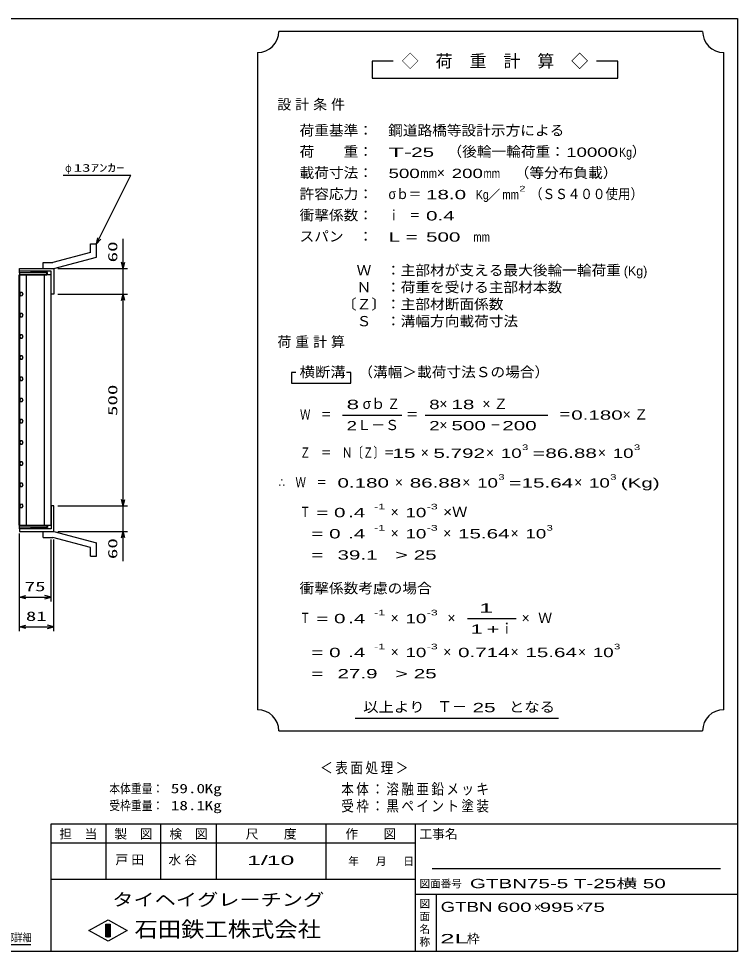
# Model space of a CAD drawing. Units: millimetres, scale not verified. Extents: x -1820 to 1731, y -1282 to 1054.
# Drawn here: x 35 to 1731, y -1146 to 1054 of the extents above; entities that cross this region are included whole.
import ezdxf
from ezdxf.enums import TextEntityAlignment as Align

# ---------------------------------------------------------------- set-up
doc = ezdxf.new("R2010")
doc.units = ezdxf.units.MM
doc.header["$LTSCALE"] = 10
for name, color, linetype, lineweight in [('0_2', 150, 'Continuous', 25), ('16', 3, 'Continuous', 25), ('19', 6, 'Continuous', 25), ('22', 4, 'Continuous', 25), ('24', 2, 'Continuous', 25), ('32', 4, 'Continuous', 25)]:
    doc.layers.add(name, color=color, linetype=linetype, lineweight=lineweight)
doc.styles.add('ベクトル', font='')
doc.styles.add('ＭＳ ゴシック', font='')
doc.styles.get('ベクトル').set_extended_font_data('ベクトル')
doc.styles.get('ＭＳ ゴシック').set_extended_font_data('MS Gothic')

msp = doc.modelspace()

# ---------------------------------------------------------------- linework, layer by layer
at = {"layer": '0_2'}
for p, q in [((-1729, 1053.5), (1731, 1053.5)), ((1731, 1053.5), (1731, -1146.5)), ((1731, -846.5), (111, -846.5)), ((111, -846.5), (111, -1146.5)), ((241, -846.5), (241, -976.5)), ((371, -976.5), (371, -846.5)), ((501, -846.5), (501, -976.5)), ((761, -976.5), (761, -846.5)), ((971, -846.5), (971, -1146.5)), ((971, -891.5), (111, -891.5)), ((1691, -951.5), (1011, -951.5)), ((111, -976.5), (971, -976.5)), ((971, -1011.5), (1731, -1011.5)), ((1021, -1146.5), (1021, -1011.5)), ((201, -1097.5), (246, -1072.5)), ((246, -1072.5), (291, -1097.5)), ((246, -1122.5), (201, -1097.5)), ((241, -1082.5), (251, -1082.5)), ((241, -1112.5), (241, -1082.5)), ((241, -1082.5), (243, -1082.5)), ((243, -1082.5), (243, -1112.5)), ((245, -1112.5), (245, -1082.5)), ((245, -1082.5), (247, -1082.5)), ((291, -1097.5), (246, -1122.5)), ((247, -1082.5), (247, -1112.5)), ((249, -1112.5), (249, -1082.5)), ((249, -1082.5), (251, -1082.5)), ((251, -1082.5), (251, -1112.5)), ((251, -1082.5), (251, -1112.5)), ((251, -1112.5), (241, -1112.5)), ((243, -1112.5), (245, -1112.5)), ((247, -1112.5), (249, -1112.5)), ((1731, -1146.5), (-1729, -1146.5))]:
    msp.add_line(p, q, dxfattribs=at)
at = {"layer": '16'}
for p, q in [((36.3, -141.5), (36.3, 449.5)), ((36.3, 449.5), (37, 449.5)), ((102, 454), (37, 454)), ((37, 454), (37, 449.5)), ((37, 449.5), (102, 449.5)), ((37, 449.5), (37, -141.5)), ((112, 449.5), (37, 449.5)), ((52.5, 449.5), (52.5, -141.5)), ((67, 455), (63, 455)), ((80, 457), (67, 455)), ((93, 455), (80, 457)), ((103, 455), (93, 455)), ((96.5, -141.5), (96.5, 449.5)), ((102, 449.5), (102, 454)), ((103, 449.5), (103, 455)), ((112, -141.5), (112, 449.5)), ((39.22, 407.88), (37, 403.96)), ((37, 403.96), (39.28, 400.09)), ((43.72, 407.91), (39.22, 407.88)), ((39.28, 400.09), (43.78, 400.12)), ((46, 404), (43.72, 407.91)), ((43.78, 400.12), (46, 404.04)), ((39.22, 357.88), (37, 353.96)), ((37, 353.96), (39.28, 350.09)), ((43.72, 357.91), (39.22, 357.88)), ((46, 354), (43.72, 357.91)), ((43.78, 350.12), (46, 354.04)), ((39.28, 350.09), (43.78, 350.12)), ((39.22, 307.88), (37, 303.96)), ((37, 303.96), (39.28, 300.09)), ((43.72, 307.91), (39.22, 307.88)), ((39.28, 300.09), (43.78, 300.12)), ((46, 304), (43.72, 307.91)), ((43.78, 300.12), (46, 304.04)), ((39.22, 257.88), (37, 253.96)), ((37, 253.96), (39.28, 250.09)), ((43.72, 257.91), (39.22, 257.88)), ((39.28, 250.09), (43.78, 250.12)), ((46, 254), (43.72, 257.91)), ((43.78, 250.12), (46, 254.04)), ((39.22, 207.88), (37, 203.96)), ((37, 203.96), (39.28, 200.09)), ((43.72, 207.91), (39.22, 207.88)), ((39.28, 200.09), (43.78, 200.12)), ((46, 204), (43.72, 207.91)), ((43.78, 200.12), (46, 204.04)), ((39.22, 157.88), (37, 153.96)), ((43.72, 157.91), (39.22, 157.88)), ((46, 154), (43.72, 157.91)), ((43.78, 150.12), (46, 154.04)), ((37, 153.96), (39.28, 150.09)), ((39.28, 150.09), (43.78, 150.12)), ((39.22, 107.88), (37, 103.96)), ((37, 103.96), (39.28, 100.09)), ((43.72, 107.91), (39.22, 107.88)), ((39.28, 100.09), (43.78, 100.12)), ((46, 104), (43.72, 107.91)), ((43.78, 100.12), (46, 104.04)), ((39.22, 57.88), (37, 53.96)), ((37, 53.96), (39.28, 50.09)), ((43.72, 57.91), (39.22, 57.88)), ((39.28, 50.09), (43.78, 50.12)), ((46, 54), (43.72, 57.91)), ((43.78, 50.12), (46, 54.04)), ((39.22, 7.88), (37, 3.96)), ((37, 3.96), (39.28, 0.09)), ((43.72, 7.91), (39.22, 7.88)), ((39.28, 0.09), (43.78, 0.12)), ((46, 4), (43.72, 7.91)), ((43.78, 0.12), (46, 4.04)), ((39.22, -42.12), (37, -46.04)), ((43.72, -42.09), (39.22, -42.12)), ((46, -46), (43.72, -42.09)), ((37, -46.04), (39.28, -49.91)), ((39.28, -49.91), (43.78, -49.88)), ((43.78, -49.88), (46, -45.96)), ((39.22, -92.12), (37, -96.04)), ((37, -96.04), (39.28, -99.91)), ((43.72, -92.09), (39.22, -92.12)), ((39.28, -99.91), (43.78, -99.88)), ((46, -96), (43.72, -92.09)), ((43.78, -99.88), (46, -95.96)), ((37, -141.5), (36.3, -141.5)), ((37, -141.5), (102, -141.5)), ((37, -146), (37, -141.5)), ((37, -141.5), (112, -141.5)), ((102, -146), (37, -146)), ((67, -147), (63, -147)), ((80, -149), (67, -147)), ((93, -147), (80, -149)), ((103, -147), (93, -147)), ((102, -141.5), (102, -146)), ((103, -141.5), (103, -147))]:
    msp.add_line(p, q, dxfattribs=at)
at = {"layer": '19'}
for p, q in [((205, 522), (219, 522)), ((205, 502), (205, 522)), ((219, 491), (219, 522)), ((205, 502), (116, 478)), ((118, 464), (219, 491)), ((37, 454), (37, 464)), ((37, 458), (37, 464)), ((37, 464), (117, 464)), ((93, 478), (116, 478)), ((93, 464), (93, 478)), ((93, 464), (118, 464)), ((117, 464), (118, 463)), ((118, 463), (118, 404)), ((112, 458), (37, 458)), ((112, 404), (112, 458)), ((118, 404), (112, 404)), ((118, -96), (112, -96)), ((112, -96), (112, -150)), ((118, -155), (118, -96)), ((37, -150), (37, -140)), ((37, -150), (37, -156)), ((112, -150), (37, -150)), ((37, -156), (117, -156)), ((93, -156), (118, -156)), ((93, -170), (93, -156)), ((93, -170), (116, -170)), ((205, -194), (116, -170)), ((117, -156), (118, -155)), ((118, -156), (219, -183)), ((205, -214), (205, -194)), ((219, -214), (219, -183)), ((205, -214), (219, -214))]:
    msp.add_line(p, q, dxfattribs=at)
at = {"layer": '22'}
for p, q in [((140, 684), (300, 684)), ((219, 522), (300, 684)), ((219, 522), (222, 536.6)), ((219, 522), (229, 533)), ((282, 464), (282, 534)), ((128, 464), (292, 464)), ((282, 464), (278, 479)), ((282, 464), (286, 479)), ((282, 404), (282, 464)), ((128, 404), (292, 404)), ((278, 389), (282, 404)), ((286, 389), (282, 404)), ((282, -96), (282, 404)), ((282, -96), (278, -81)), ((282, -96), (286, -81)), ((128, -96), (292, -96)), ((282, -156), (282, -96)), ((37, -321), (37, -161)), ((37, -391), (37, -161)), ((112, -321), (112, -175)), ((118, -391), (118, -175)), ((128, -156), (292, -156)), ((278, -171), (282, -156)), ((286, -171), (282, -156)), ((282, -226), (282, -156)), ((37, -311), (52, -307)), ((112, -311), (97, -307)), ((52, -315), (37, -311)), ((37, -311), (112, -311)), ((97, -315), (112, -311)), ((37, -381), (52, -377)), ((52, -385), (37, -381)), ((37, -381), (118, -381)), ((118, -381), (103, -377)), ((103, -385), (118, -381))]:
    msp.add_line(p, q, dxfattribs=at)
at = {"layer": '24', "color": 4}
for p, q in [((1649, 1023.5), (649, 1023.5)), ((599, 973.5), (599, -576.5)), ((1699, -576.5), (1699, 973.5)), ((919, 953.5), (869, 953.5)), ((869, 953.5), (869, 913.5)), ((1449, 953.5), (1399, 953.5)), ((1449, 913.5), (1449, 953.5)), ((869, 913.5), (1449, 913.5)), ((689, 218.5), (679, 218.5)), ((679, 218.5), (679, 193.5)), ((819, 218.5), (809, 218.5)), ((819, 193.5), (819, 218.5)), ((679, 193.5), (819, 193.5)), ((799, 118.5), (939, 118.5)), ((994, 118.5), (1284, 118.5)), ((1094, -361.5), (1209, -361.5)), ((829, -596.5), (1309, -596.5)), ((649, -626.5), (1649, -626.5))]:
    msp.add_line(p, q, dxfattribs=at)
for centre, start, end in [((599, 1023.5), 270, 0), ((1699, 1023.5), 180, 270), ((599, -626.5), 0, 90), ((1699, -626.5), 90, 180)]:
    msp.add_arc(centre, 50, start, end, dxfattribs=at)
at = {"layer": '32'}
msp.add_line((64, -1131.5), (-191, -1131.5), dxfattribs=at)

# ---------------------------------------------------------------- texts
at = {"layer": '0_2', "style": 'ベクトル'}
for s, height, p in [('担\u3000当', 21.99, (131, -869.5)), ('製\u3000図', 21.99, (261, -869.5)), ('検\u3000図', 21.99, (391, -869.5)), ('尺\u3000\u3000度', 21.99, (571, -869.5)), ('作\u3000\u3000図', 21.99, (806, -869.5)), ('工事名', 21.99, (981, -869.5)), ('年', 18.33, (813, -934)), ('月', 18.33, (878, -934)), ('日', 18.33, (943, -934)), ('図面番号', 18.33, (981, -987)), ('図', 18.33, (981, -1034)), ('面', 18.33, (981, -1064)), ('名', 18.33, (981, -1094)), ('称', 18.33, (981, -1124))]:
    msp.add_text(s, height=height, dxfattribs=at).set_placement(p, align=Align.MIDDLE_LEFT)
at = {"layer": '0_2', "color": 222, "style": 'ベクトル'}
for s, height, width, p in [('タイヘイグレーチング', 29.33, 1.25, (256, -1024.5)), ('石田鉄工株式会社', 36.66, 1.1, (308.5, -1094.5))]:
    msp.add_text(s, height=height, dxfattribs=dict(at, width=width)).set_placement(p, align=Align.MIDDLE_LEFT)
at = {"layer": '22', "color": 2}
for s, height, style, width, p in [('φ', 18.33, 'ＭＳ ゴシック', 0.8, (145, 701.5)), (' 13 ', 18.33, 'ＭＳ ゴシック', 1.6, (145, 701.5)), ('ｱﾝｶｰ', 18.33, 'ＭＳ ゴシック', 1.6, (205, 701.5)), (' 75 ', 21.99, 'ＭＳ ゴシック', 1.65, (24.5, -286)), (' 81 ', 21.99, 'ＭＳ ゴシック', 1.65, (27.5, -356)), ('本体重量：', 21.99, 'ＭＳ ゴシック', 0.85, (249, -762.5)), (' 59.0', 21.99, 'ＭＳ ゴシック', 1.35, (374, -762.5)), ('Kg', 21.99, 'ＭＳ ゴシック', 1.35, (474, -762.5)), ('受枠重量：', 21.99, 'ＭＳ ゴシック', 0.85, (249, -802.5)), (' 18.1', 21.99, 'ＭＳ ゴシック', 1.35, (374, -802.5)), ('Kg', 21.99, 'ＭＳ ゴシック', 1.35, (474, -802.5)), ('1/', 21.99, 'ベクトル', 2, (574, -931.5)), (' 10 ', 21.99, 'ベクトル', 2, (604, -931.5)), ('GTBN75-5 T-25横 50                       ', 21.99, 'ベクトル', 1.65, (1100, -986.5)), ('GTBN', 23.46, 'ベクトル', 1.4, (1031, -1041.5)), (' 600 ', 21.99, 'ベクトル', 1.65, (1151, -1042.5)), (' 995 ', 21.99, 'ベクトル', 1.65, (1251, -1042.5)), (' 75 ', 21.99, 'ベクトル', 1.65, (1351, -1042.5)), ('2L', 21.99, 'ベクトル', 2.05, (1030, -1116.5))]:
    msp.add_text(s, height=height, dxfattribs=dict(at, style=style, width=width)).set_placement(p, align=Align.MIDDLE_LEFT)
at = {"layer": '22', "color": 2, "style": 'ＭＳ ゴシック', "width": 1.65}
for s, p in [(' 60 ', (257, 454)), (' 500 ', (257, 91.5)), (' 60 ', (257, -246))]:
    msp.add_text(s, height=21.99, rotation=90, dxfattribs=at).set_placement(p, align=Align.MIDDLE_LEFT)
at = {"layer": '22', "color": 2, "style": 'ベクトル'}
for s, p in [('×', (1251, -1042.5)), ('×', (1351, -1042.5)), ('枠', (1093, -1116.5))]:
    msp.add_text(s, height=21.99, dxfattribs=at).set_placement(p, align=Align.MIDDLE_LEFT)
at = {"layer": '22', "color": 2, "attachment_point": 4, "style": 'ベクトル'}
for s, insert, char_height in [('\\T1.2;\\W0.85;＜表面処理＞', (746.5, -715), 25.66), ('\\T1.19;\\W0.85;本体：溶融亜鉛メッキ', (796.5, -765), 25.66), ('\\T1.19;\\W0.85;受枠：黒ペイント塗装', (796.5, -805), 25.66), ('\\T1.25;戸田\u3000', (263.5, -931.5), 21.99), ('\\T1.25;水谷\u3000', (388.5, -931.5), 21.99)]:
    msp.add_mtext(s, dxfattribs=dict(at, insert=insert, char_height=char_height))
at = {"layer": '24', "style": 'ベクトル'}
for s, height, p in [('◇\u3000荷\u3000重\u3000計\u3000算\u3000◇', 29.33, (939, 953.5)), ('）', 24.19, (1482, 740)), ('×', 24.19, (1022, 690)), ('／', 21.99, (1141.5, 638.5)), ('(Kg)', 21.99, (1463, 458.5)), ('σｂ', 24.19, (847, 145)), ('×', 24.19, (1028, 145)), ('Ｌ－Ｓ', 24.19, (834, 95)), ('×', 24.19, (1028, 95)), ('×', 24.19, (984, 30)), ('×', 24.19, (1138, 30)), ('×', 24.19, (1402, 30)), ('×', 24.19, (923, -40)), ('×', 24.19, (1082, -40)), ('×', 24.19, (1346, -40)), ('×', 24.19, (913, -110)), ('×', 24.19, (913, -160)), ('×', 24.19, (1037, -160)), ('×', 24.19, (1196, -160)), ('Ｗ', 24.19, (1261, -360)), ('×', 24.19, (913, -360)), ('×', 24.19, (1047, -360)), ('ｉ', 24.19, (1170.5, -385)), ('×', 24.19, (1222, -360)), ('×', 24.19, (913, -440)), ('×', 24.19, (1037, -440)), ('×', 24.19, (1196, -440)), ('×', 24.19, (1355, -440)), ('Ｔ－', 25.66, (1023, -569))]:
    msp.add_text(s, height=height, dxfattribs=at).set_placement(p, align=Align.MIDDLE_LEFT)
for s, height, width, p in [('荷重基準：\u3000', 24.19, 1.05, (698, 790)), ('鋼道路橋等設計示方による', 24.19, 1.05, (907, 790)), ('荷\u3000\u3000重：\u3000', 24.19, 1.05, (698, 740)), ('T-', 21.99, 2, (908, 738.5)), (' 25 ', 21.99, 1.65, (948, 738.5)), ('（後輪一輪荷重：', 24.19, 1.05, (1047, 740)), ('10000', 21.99, 1.5, (1327, 738.5)), ('Kg', 21.99, 0.85, (1452, 738.5)), ('載荷寸法：\u3000', 24.19, 1.05, (698, 690)), ('\u3000（等分布負載）', 24.19, 1.05, (1171, 690)), ('500', 21.99, 1.5, (908, 688.5)), ('mm', 21.99, 0.8, (983, 688.5)), ('200', 21.99, 1.5, (1057, 688.5)), ('mm', 21.99, 0.8, (1132, 688.5)), ('許容応力：\u3000', 24.19, 1.05, (698, 640)), ('σｂ＝', 24.19, 0.9, (908, 640)), (' 18.0', 21.99, 1.65, (983, 638.5)), ('Kg', 21.99, 0.85, (1114, 638.5)), ('mm', 21.99, 0.8, (1176.5, 638.5)), ('2', 13.2, 1.5, (1216.5, 652.5)), ('（ＳＳ４００使用）', 24.19, 0.9, (1241.5, 640)), ('衝撃係数：\u3000', 24.19, 1.05, (698, 590)), ('ｉ\u3000＝', 24.19, 0.75, (908, 590)), (' 0.4', 21.99, 1.65, (983, 588.5)), ('スパン\u3000：\u3000', 24.19, 1.05, (698, 540)), ('L =', 21.99, 1.65, (908, 538.5)), (' 500 ', 21.99, 1.65, (983, 538.5)), ('mm', 21.99, 0.8, (1108, 538.5)), ('\u3000Ｗ\u3000：主部材が支える最大後輪一輪荷重', 24.19, 1.05, (798, 460)), ('\u3000Ｎ\u3000：荷重を受ける主部材本数', 24.19, 1.05, (798, 420)), ('〔Ｚ〕：主部材断面係数', 24.19, 1.05, (798, 380)), ('\u3000Ｓ\u3000：溝幅方向載荷寸法', 24.19, 1.05, (798, 340)), ('横断溝', 24.19, 1.1, (698, 220)), ('\u3000（溝幅＞載荷寸法Ｓの場合）', 24.19, 1.05, (802, 220)), ('8', 21.99, 1.8, (809, 143.5)), ('Ｚ', 24.19, 0.9, (905, 145)), ('8', 21.99, 1.5, (1004, 143.5)), (' 18 ', 21.99, 1.65, (1043, 143.5)), ('Ｗ\u3000＝', 24.19, 0.75, (699, 120)), ('＝', 24.19, 0.9, (949, 120)), ('＝', 24.19, 0.9, (1309, 120)), ('0.180', 21.99, 1.65, (1339, 118.5)), ('2', 21.99, 1.5, (809, 93.5)), ('2', 21.99, 1.5, (1004, 93.5)), (' 500 ', 21.99, 1.65, (1043, 93.5)), ('－', 24.19, 0.75, (1148, 95)), (' 200 ', 21.99, 1.65, (1163, 93.5)), ('Ｚ\u3000＝\u3000Ｎ〔Ｚ〕＝', 24.19, 0.75, (699, 30)), ('3', 13.2, 1.5, (1223, 42.5)), ('3', 13.2, 1.5, (1487, 42.5)), (' 15 ', 21.99, 1.65, (904, 28.5)), ('5.792', 21.99, 1.65, (1014, 28.5)), ('10', 21.99, 1.5, (1173, 28.5)), ('=', 21.99, 1.7, (1248, 28.5)), ('86.88', 21.99, 1.65, (1278, 28.5)), ('10', 21.99, 1.5, (1437, 28.5)), ('3', 13.2, 1.5, (1167, -27.5)), ('3', 13.2, 1.5, (1431, -27.5)), ('∴\u3000Ｗ\u3000＝', 24.19, 0.75, (649, -40)), (' 0.180', 21.99, 1.65, (774, -41.5)), ('86.88', 21.99, 1.65, (958, -41.5)), ('10', 21.99, 1.5, (1117, -41.5)), ('=', 21.99, 1.7, (1192, -41.5)), ('15.64', 21.99, 1.65, (1222, -41.5)), ('10', 21.99, 1.5, (1381, -41.5)), ('(Kg)', 21.99, 1.65, (1456, -41.5)), ('Ｔ', 24.19, 0.75, (699, -110)), (' = 0', 21.99, 1.65, (724, -111.5)), (' .4 ', 21.99, 1.65, (799, -111.5)), ('-1', 13.2, 1.65, (874, -97.5)), ('10', 21.99, 1.5, (948, -111.5)), ('-3', 13.2, 1.65, (998, -97.5)), ('×Ｗ', 24.19, 1.1, (1037, -110)), ('  = 0', 21.99, 1.65, (699, -161.5)), (' .4 ', 21.99, 1.65, (799, -161.5)), ('-1', 13.2, 1.65, (874, -147.5)), ('10', 21.99, 1.5, (948, -161.5)), ('-3', 13.2, 1.65, (998, -147.5)), ('15.64', 21.99, 1.65, (1072, -161.5)), ('10', 21.99, 1.5, (1231, -161.5)), ('3', 13.2, 1.5, (1281, -147.5)), ('  =', 21.99, 1.65, (699, -211.5)), (' 39.1', 21.99, 1.65, (774, -211.5)), ('>', 21.99, 1.7, (924, -211.5)), (' 25 ', 21.99, 1.65, (954, -211.5)), ('衝撃係数考慮の場合', 24.19, 1.05, (698, -290)), ('Ｔ', 24.19, 0.75, (699, -360)), (' = 0', 21.99, 1.65, (724, -361.5)), (' .4 ', 21.99, 1.65, (799, -361.5)), ('-1', 13.2, 1.65, (874, -347.5)), ('10', 21.99, 1.5, (948, -361.5)), ('-3', 13.2, 1.65, (998, -347.5)), ('  = 0', 21.99, 1.65, (699, -441.5)), (' .4 ', 21.99, 1.65, (799, -441.5)), ('-1', 13.2, 1.65, (874, -427.5)), ('10', 21.99, 1.5, (948, -441.5)), ('-3', 13.2, 1.65, (998, -427.5)), ('0.714', 21.99, 1.65, (1072, -441.5)), ('15.64', 21.99, 1.65, (1231, -441.5)), ('10', 21.99, 1.5, (1390, -441.5)), ('3', 13.2, 1.5, (1440, -427.5)), (' 27.9', 21.99, 1.65, (774, -491.5)), ('>', 21.99, 1.7, (924, -491.5)), (' 25 ', 21.99, 1.65, (954, -491.5)), ('  =', 21.99, 1.65, (699, -491.5)), ('以上より\u3000', 24.19, 1.1, (848, -570)), (' 25 ', 21.99, 1.65, (1093, -571.5)), ('となる', 24.19, 1.1, (1192, -570))]:
    msp.add_text(s, height=height, dxfattribs=dict(at, width=width)).set_placement(p, align=Align.MIDDLE_LEFT)
at = {"layer": '24', "attachment_point": 4, "style": 'ベクトル'}
for s, insert, char_height in [('\\T1.28;設計条件', (645.5, 850), 24.19), ('\\T1.28;荷重計算', (645.5, 290), 24.19), ('\\T1.42;×Ｚ', (1129.5, 145), 24.19), ('\\T1.42;×Ｚ', (1460.5, 120), 24.19), ('\\T1.25;\\W2;\\~1\\~', (1101.5, -336.5), 21.99), ('\\T1.33;\\W1.75;1+', (1101.5, -386.5), 21.99)]:
    msp.add_mtext(s, dxfattribs=dict(at, insert=insert, char_height=char_height))
at = {"layer": '32', "color": 2, "style": 'ベクトル', "width": 0.8}
msp.add_text('主部材ノンスリップ部詳細', height=18.33, dxfattribs=at).set_placement((-181, -1114), align=Align.MIDDLE_LEFT)

doc.saveas('drawing.dxf')
